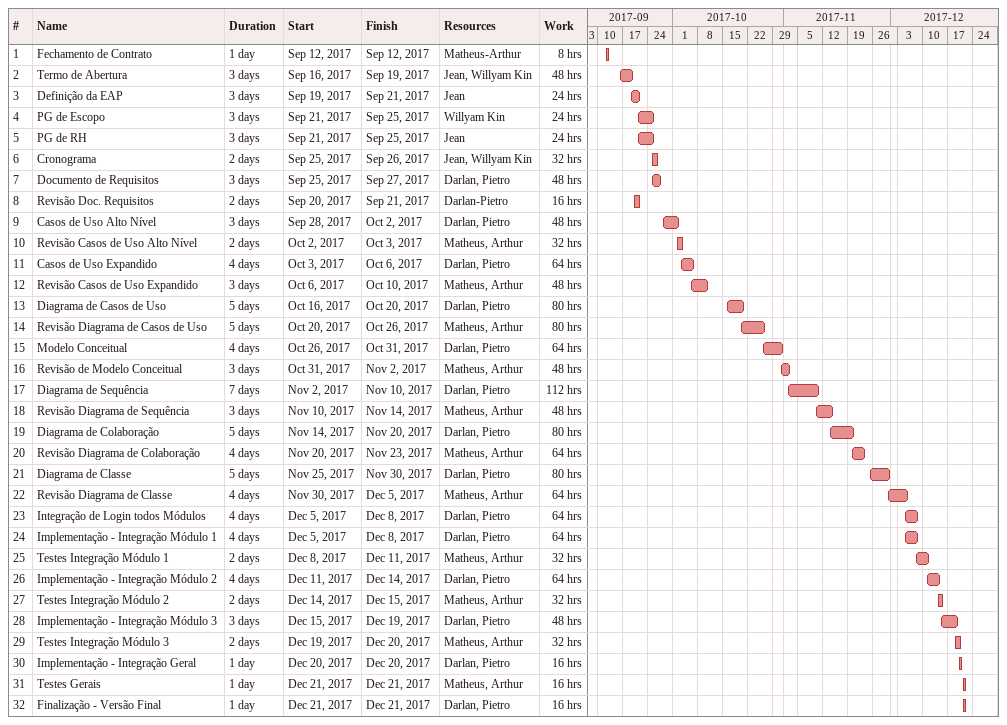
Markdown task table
| ID | Task | Duration | Start | Finish | Resources | Work (h) |
|---|---|---|---|---|---|---|
| 1 | Fechamento de Contrato | 1d | 2017-09-12 | 2017-09-12 | Matheus-Arthur | 8 |
| 2 | Termo de Abertura | 3d | 2017-09-16 | 2017-09-19 | Jean, Willyam Kin | 48 |
| 3 | Definição da EAP | 3d | 2017-09-19 | 2017-09-21 | Jean | 24 |
| 4 | PG de Escopo | 3d | 2017-09-21 | 2017-09-25 | Willyam Kin | 24 |
| 5 | PG de RH | 3d | 2017-09-21 | 2017-09-25 | Jean | 24 |
| 6 | Cronograma | 2d | 2017-09-25 | 2017-09-26 | Jean, Willyam Kin | 32 |
| 7 | Documento de Requisitos | 3d | 2017-09-25 | 2017-09-27 | Darlan, Pietro | 48 |
| 8 | Revisão Doc. Requisitos | 2d | 2017-09-20 | 2017-09-21 | Darlan-Pietro | 16 |
| 9 | Casos de Uso Alto Nível | 3d | 2017-09-28 | 2017-10-02 | Darlan, Pietro | 48 |
| 10 | Revisão Casos de Uso Alto Nível | 2d | 2017-10-02 | 2017-10-03 | Matheus, Arthur | 32 |
| 11 | Casos de Uso Expandido | 4d | 2017-10-03 | 2017-10-06 | Darlan, Pietro | 64 |
| 12 | Revisão Casos de Uso Expandido | 3d | 2017-10-06 | 2017-10-10 | Matheus, Arthur | 48 |
| 13 | Diagrama de Casos de Uso | 5d | 2017-10-16 | 2017-10-20 | Darlan, Pietro | 80 |
| 14 | Revisão Diagrama de Casos de Uso | 5d | 2017-10-20 | 2017-10-26 | Matheus, Arthur | 80 |
| 15 | Modelo Conceitual | 4d | 2017-10-26 | 2017-10-31 | Darlan, Pietro | 64 |
| 16 | Revisão de Modelo Conceitual | 3d | 2017-10-31 | 2017-11-02 | Matheus, Arthur | 48 |
| 17 | Diagrama de Sequência | 7d | 2017-11-02 | 2017-11-10 | Darlan, Pietro | 112 |
| 18 | Revisão Diagrama de Sequência | 3d | 2017-11-10 | 2017-11-14 | Matheus, Arthur | 48 |
| 19 | Diagrama de Colaboração | 5d | 2017-11-14 | 2017-11-20 | Darlan, Pietro | 80 |
| 20 | Revisão Diagrama de Colaboração | 4d | 2017-11-20 | 2017-11-23 | Matheus, Arthur | 64 |
| 21 | Diagrama de Classe | 5d | 2017-11-25 | 2017-11-30 | Darlan, Pietro | 80 |
| 22 | Revisão Diagrama de Classe | 4d | 2017-11-30 | 2017-12-05 | Matheus, Arthur | 64 |
| 23 | Integração de Login todos Módulos | 4d | 2017-12-05 | 2017-12-08 | Darlan, Pietro | 64 |
| 24 | Implementação - Integração Módulo 1 | 4d | 2017-12-05 | 2017-12-08 | Darlan, Pietro | 64 |
| 25 | Testes Integração Módulo 1 | 2d | 2017-12-08 | 2017-12-11 | Matheus, Arthur | 32 |
| 26 | Implementação - Integração Módulo 2 | 4d | 2017-12-11 | 2017-12-14 | Darlan, Pietro | 64 |
| 27 | Testes Integração Módulo 2 | 2d | 2017-12-14 | 2017-12-15 | Matheus, Arthur | 32 |
| 28 | Implementação - Integração Módulo 3 | 3d | 2017-12-15 | 2017-12-19 | Darlan, Pietro | 48 |
| 29 | Testes Integração Módulo 3 | 2d | 2017-12-19 | 2017-12-20 | Matheus, Arthur | 32 |
| 30 | Implementação - Integração Geral | 1d | 2017-12-20 | 2017-12-20 | Darlan, Pietro | 16 |
| 31 | Testes Gerais | 1d | 2017-12-21 | 2017-12-21 | Matheus, Arthur | 16 |
| 32 | Finalização - Versão Final | 1d | 2017-12-21 | 2017-12-21 | Darlan, Pietro | 16 |
